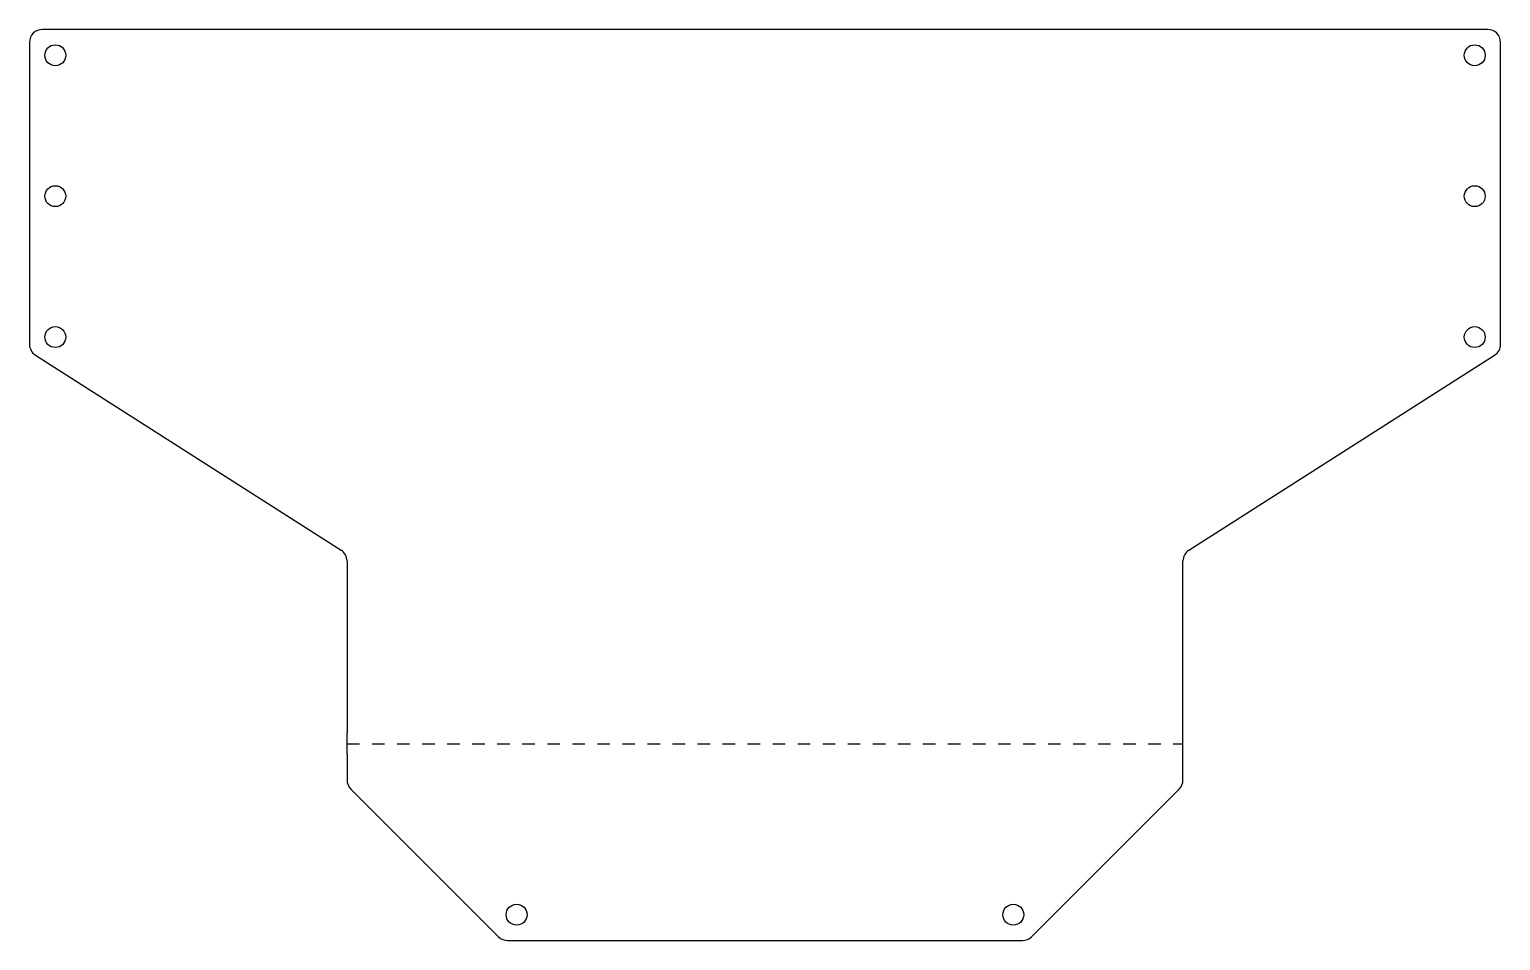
# Model space of a CAD drawing. Header units: inches. Extents: x 3.9 to 18.2, y 3.9 to 12.7.
import ezdxf

# ---------------------------------------------------------------- set-up
doc = ezdxf.new("R2010")
doc.units = ezdxf.units.IN
doc.header["$LTSCALE"] = 1.21
doc.header["$MEASUREMENT"] = 0
doc.linetypes.add('DASHED', pattern=[0.2, 0.1, -0.1])
doc.layers.get('0').update_dxf_attribs({"linetype": 'CONTINUOUS'})
doc.layers.add('02___PRT_ALL_AXES', color=7, linetype='CONTINUOUS')

msp = doc.modelspace()

# ---------------------------------------------------------------- linework, layer by layer
at = {"color": 7, "linetype": 'Continuous'}
for p, q in [((18.033, 12.691), (4.063, 12.691)), ((3.938, 12.566), (3.938, 9.648)), ((18.158, 9.648), (18.158, 12.566)), ((3.996, 9.543), (6.95, 7.659)), ((15.146, 7.659), (18.1, 9.543)), ((7.008, 7.553), (7.008, 5.891)), ((15.088, 5.891), (15.088, 7.553)), ((7.008, 5.684), (7.008, 5.436)), ((15.088, 5.436), (15.088, 5.684)), ((7.044, 5.347), (8.471, 3.92)), ((13.624, 3.92), (15.051, 5.347)), ((8.56, 3.884), (13.536, 3.884))]:
    msp.add_line(p, q, dxfattribs=at)
at = {"color": 7, "linetype": 'DASHED'}
msp.add_line((7.008, 5.787), (15.088, 5.787), dxfattribs=at)
at = {"color": 7, "linetype": 'Continuous'}
for centre, start, end in [((4.063, 12.566), 90, 180), ((18.033, 12.566), 0, 90), ((4.063, 9.648), 180, 237.4709), ((18.033, 9.648), 302.5291, 360), ((6.883, 7.553), 0, 57.4709), ((15.213, 7.553), 122.5291, 180), ((7.133, 5.436), 180, 225), ((14.963, 5.436), 315, 360), ((8.56, 4.009), 225, 270), ((13.536, 4.009), 270, 315)]:
    msp.add_arc(centre, 0.125, start, end, dxfattribs=at)
at = {"layer": '02___PRT_ALL_AXES', "color": 7, "linetype": 'Continuous'}
for p, q in [((7.008, 5.684), (7.008, 5.891)), ((15.088, 5.684), (15.088, 5.891))]:
    msp.add_line(p, q, dxfattribs=at)
for centre in [(4.188, 12.441), (17.908, 12.441), (4.188, 11.079), (17.908, 11.079), (4.188, 9.717), (17.908, 9.717), (8.647, 4.134), (13.448, 4.134)]:
    msp.add_circle(centre, 0.101, dxfattribs=at)

doc.saveas('drawing.dxf')
